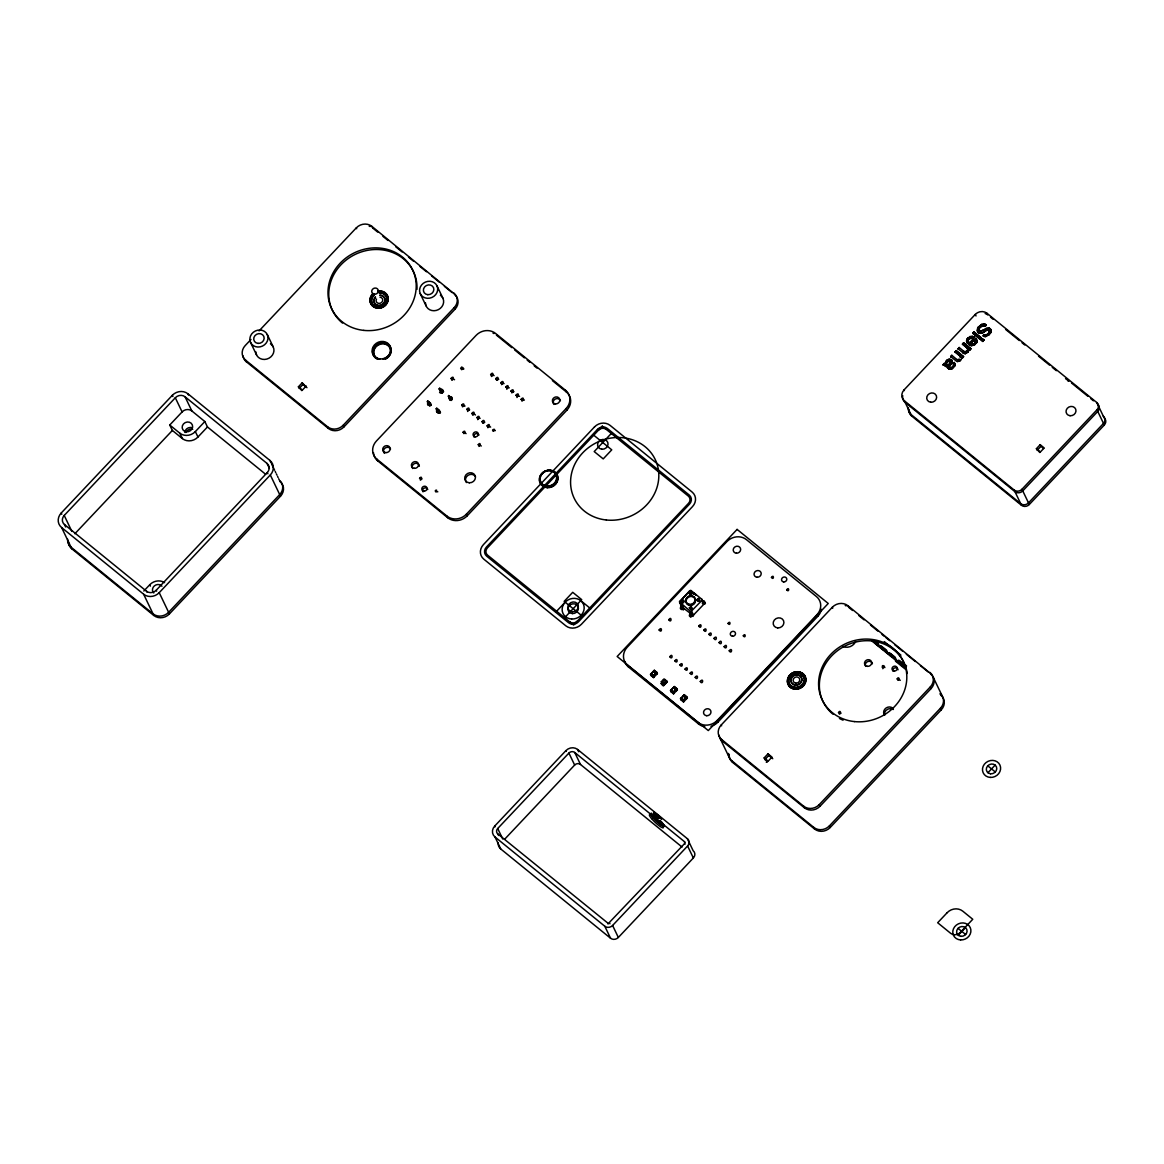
<?xml version="1.0" encoding="UTF-8"?>
<svg xmlns="http://www.w3.org/2000/svg" width="1164" height="1164" viewBox="0 0 1164 1164"><rect width="100%" height="100%" fill="white"/><g stroke="black" fill="none" stroke-linecap="round" stroke-linejoin="round"><path stroke-width="1.5" d="M966.542 340.819L967.328 343.235L968.39 341.416M968.157 340.485L968.579 341.852M983.842 325.818C980.786 324.567 976.741 330.605 980.51 331.74M420.364 480.15L421.979 478.913M501.568 384.687L502.441 383.276L504.07 383.567M511.724 392.85L513.935 391.584M946.434 363.634L946.638 364.507L946.565 363.474M976.96 341.372L976.043 338.622M427.668 404.301L427.683 402.642L429.371 404.577M428.221 403.559C434.899 407.764 426.548 404.243 427.741 400.925L427.683 402.599M428.25 402.002L430.724 405.378M437.751 412.158C435.714 412.289 436.5 407.88 438.086 411.139L438.071 412.754M437.3 411.067C442.218 414.486 435.933 411.008 436.733 408.229L436.165 408.84L438.086 411.139M437.242 409.277L438.653 410.456L438.319 411.547A1.542 1.397 -25.6 0 1 440.458 412.682M439.585 392.617L440.952 392.661L440.734 390.493M441.272 391.453C444.808 393.956 439.788 391.57 441.302 389.896M439.701 388.252L442.626 390.915L439.701 388.252L439.134 388.849L442.131 391.599L442.102 393.185L440.705 392.05M442.669 392.661L442.713 391.06L440.196 389.285M451.69 400.009L450.293 398.874L450.308 397.2M451.094 400.503C452.098 397.535 445.812 396.327 451.137 398.946M451.705 398.423C445.667 395.28 453.116 397.099 451.661 399.907L450.264 398.757M681.973 607.055L683.443 608.35L683.413 609.921L682.017 608.787L682.395 606.211L680.998 605.076L681.478 607.899L682.89 609.034L679.761 602.705M954.844 365.642L954.291 362.513L952.909 363.488L954.218 362.411L954.756 365.874M977.862 327.593L977.338 331.042M979.346 331.085L978.909 329.718M898.87 661.021L903.38 664.92L899.044 660.89M945.474 366.238L945.197 365.889A6.766 6.096 -25.6 0 0 943.087 364.783L944.237 363.634A3.71 3.346 -25.6 0 1 945.357 364.128L945.299 363.474M960.344 357.29L960.46 357.377M967.735 349.36L967.662 350.393M690.98 614.403L691.387 613.53M945.372 363.968L945.372 362.95M479.001 446.394L480.063 445.274L481.314 446.001M521.894 401.013L522.854 399.761L524.382 400.081M977.702 327.884L977.28 330.78L978.924 333.079M979.128 330.911L979.259 328.306M966.644 340.877L966.818 339.51M968.273 340.499L968.332 340.121M952.021 361.64L950.668 359.4M976.843 341.372L976.756 342.434M945.415 363.561L946.187 361.015M451.807 380.075L453.058 378.824L454.557 379.711M462.472 406.803L463.534 405.61L465.033 406.032M951.963 361.946L952.036 362.324M679.5 601.817L690.034 590.555L679.47 601.933L690.616 611.522L692.449 615.756L691.052 614.621M945.503 363.037L945.779 361.713M472.657 414.981L474.185 413.802L475.436 414.981M839.317 714.085L841.005 713.183M968.23 339.903L968.273 340.892M950.464 362.411L949.94 360.898L950.188 363.023M665.037 681.857L664.411 684.432L662.403 682.788M984.7 336.498L989.327 334.883L991.102 330.314M991.131 332.075L989.72 328.364M976.727 342.012L976.392 343.249M991.03 331.856L990.942 332.628M967.633 349.942L965.058 352.081M482.827 423.143L484.821 422.154M496.533 380.09L498.774 379.246M966.804 340.063L967.269 338.709M461.599 369.526L460.653 368.304L461.715 367.009L463.447 368.202L461.599 369.526L463.869 368.944M493.099 431.262C498.076 427.173 488.065 430.884 495.311 430.607M898.011 680.314L899.175 679.5L900.267 680.329M954.742 365.423L954.451 366.456M976.581 342.42L974.355 345.228L970.922 345.446M946.769 362.775L948.354 360.738L950.188 361.247M463.854 433.619L464.989 432.863L466.08 433.619M968.404 339.437L968.695 339M966.993 339.568L967.91 337.909M954.596 365.772L951.992 368.682L949.242 369.192A8.003 7.217 -25.6 0 1 948.442 368.624L948.238 368.348M951.672 363.226L951.628 363.284A8.905 8.046 -25.6 0 1 951.221 363.925L951.09 364.099M990.71 332.686L985.835 336.512M967.4 350.495L966.993 351.397M945.939 361.829C947.321 358.454 952.909 358.323 947.263 360.156M950.115 362.732L949.635 363.852L949.984 362.964M977.876 327.957L978.342 326.895M954.349 366.238L952.298 368.77L950.261 369.264M947.016 362.295L949.431 360.825M978.051 327.666L981.689 324.247L985.806 324.683M968.666 339.393L970.834 337.749L973.555 338.753L968.535 344.268L973.555 338.753M976.159 343.22L971.838 345.577M949.533 363.634L949.606 363.517A14.026 12.659 -25.6 0 0 948.049 366.005L948.194 366.238A14.026 12.659 -25.6 0 1 949.664 363.866M946.303 361.233L947.016 360.069M950.784 364.157L950.712 364.259A17.853 16.121 -25.6 0 0 949.024 366.791L949.315 367.155M949.126 367.009A17.853 16.121 -25.6 0 1 950.843 364.492L951.119 363.706A8.905 8.046 -25.6 0 0 951.526 363.066M967.488 338.768L970.15 336.411L973.671 336.833M435.845 491.79C438.93 488.022 431.611 491.746 437.824 491.79M986.243 324.814L985.268 326.371L985.981 324.625M960.722 359.676C960.591 362.164 955.44 361.015 957.637 361.611M968.186 352.081L964.898 353.58M983.042 335.96C985.646 332.962 982.052 335.698 983.755 336.381M978.56 326.982L981.47 324.611L984.337 324.159M691.416 613.501L689.714 612.773L690.485 615.218M979.899 327.753L980.568 326.764M497.857 833.977L608.35 923.503L684.694 843.464L684.563 841.747L574.754 752.497A4.205 3.798 -25.6 0 0 568.905 753.079L497.697 828.521A4.205 3.798 -25.6 0 0 497.857 833.977L498.57 835.476M429.327 403.486L429.065 405.407L430.083 405.916L427.726 404.344M680.591 605.964L693.133 615.436L703.958 604.116L701.95 599.344M279.942 481.372L280.088 481.678A11.233 10.127 -25.6 0 1 280.495 496.228L169.406 613.923A11.233 10.127 -25.6 0 1 153.808 615.465L71.819 548.811L61.634 527.568A11.233 10.127 -25.6 0 1 61.226 513.018L172.316 395.324A11.233 10.127 -25.6 0 1 187.899 393.767L269.903 460.42L271.081 462.879M65.65 527.001L64.486 524.542A7.013 6.329 -25.6 0 1 64.224 515.448L175.313 397.753A7.013 6.329 -25.6 0 1 185.061 396.793L267.051 463.447L269.408 468.35M207.454 426.97L197.967 437.024A11.233 10.127 -25.6 0 1 182.37 438.581L172.359 430.447L169.755 425.006L182.093 411.925A7.013 6.329 -25.6 0 1 191.842 410.95L204.849 421.528L207.454 426.97L265.668 474.301M454.557 294.434L454.658 294.637A11.233 10.127 -25.6 0 1 455.051 309.188L343.977 426.882A11.233 10.127 -25.6 0 1 328.379 428.439L246.375 361.786L245.589 360.142A11.233 10.127 -25.6 0 1 245.197 345.592L250.973 339.466M259.077 330.882L356.271 227.897A11.233 10.127 -25.6 0 1 371.869 226.354L454.309 293.925M74.86 533.752L172.359 430.447M169.755 425.006L179.751 433.124A11.233 10.127 -25.6 0 0 195.348 431.582L204.849 421.528M301.84 390.638L298.391 386.826L302.189 382.811L306.961 387.699M299.163 388.47L302.96 384.44L302.189 382.811M306.19 386.055L302.393 390.086L298.391 386.826M143.827 591.021L149.763 584.735A11.233 10.127 -25.6 0 1 164.604 582.64M64.486 524.542L146.475 591.196A7.013 6.329 -25.6 0 0 156.223 590.235L267.313 472.54A7.013 6.329 -25.6 0 0 267.051 463.447M61.634 527.568L143.638 594.222A11.233 10.127 -25.6 0 0 159.221 592.665L270.31 474.97A11.233 10.127 -25.6 0 0 269.903 460.42M245.589 360.142L327.593 426.795A11.233 10.127 -25.6 0 0 343.191 425.253L454.28 307.558A11.233 10.127 -25.6 0 0 453.873 293.008M427.668 402.569L429.079 403.777L429.138 402.06L427.741 400.925M448.693 397.273L448.693 395.556L451.617 398.233M438.071 411.023L438.13 409.379L436.733 408.229M450.09 398.408L450.104 396.706M376.932 459.198L446.932 516.088A14.041 12.673 -25.6 0 0 466.415 514.168L566.111 408.535A14.041 12.673 -25.6 0 0 565.602 390.347L495.602 333.457A14.041 12.673 -25.6 0 0 476.105 335.377L376.423 441.011A14.041 12.673 -25.6 0 0 376.932 459.198L377.718 460.842L447.718 517.733A14.041 12.673 -25.6 0 0 467.215 515.812L566.897 410.179A14.041 12.673 -25.6 0 0 566.388 391.992L565.602 390.347M611.304 433.474L594.207 451.574L603.214 458.892L611.755 449.842L593.756 435.205M555.664 612.249L565.166 602.181M564.627 617.749L581.709 599.635L572.717 592.316L564.162 601.366L582.16 616.003M690.878 611.638L701.936 600.391L703.813 604.32M904.079 389.867L975.272 314.425A8.424 7.595 -25.6 0 1 986.97 313.276L1096.779 402.526L1104.083 417.774A5.616 5.063 -25.6 0 1 1104.287 425.049L1029.282 504.521A5.616 5.063 -25.6 0 1 1021.483 505.292L911.688 416.043L904.37 400.794A8.424 7.595 -25.6 0 1 904.079 389.867L904.413 390.595M494.7 826.076L565.908 750.635A8.424 7.595 -25.6 0 1 577.606 749.471L687.4 838.72L693.147 850.709A5.616 5.063 -25.6 0 1 693.351 857.984L618.346 937.457A5.616 5.063 -25.6 0 1 610.547 938.228L500.753 848.978L495.006 836.989A8.424 7.595 -25.6 0 1 494.7 826.076L495.064 826.833M951.803 355.296L950.741 356.737L951.803 355.296L956.663 359.37M959.951 356.097L959.733 355.748A7.479 6.751 -25.6 0 0 959.107 355.282L955.164 352.066L956.226 350.611L963.559 356.708L962.512 357.828L961.493 356.984A3.725 3.361 -25.6 0 1 960.838 359.894L959.834 360.855M959.165 347.483L958.118 348.938L959.165 347.483L964.214 351.673M967.095 348.021A7.479 6.751 -25.6 0 0 966.484 347.469L962.526 344.253L963.588 342.798L970.834 348.676L969.888 350.015L968.754 348.953L969.888 350.015M972.74 333.108L973.904 331.871L981.136 337.764L980.073 339.204L972.74 333.108L980.073 339.204M651.404 673.621L653.673 671.206L655.914 672.996M943.015 364.929L944.237 363.634M955.164 352.066L956.226 350.611M962.526 344.253L963.588 342.798M972.842 333.326L973.904 331.871M651.345 673.592L651.098 675.571L650.487 674.291L654.343 670.289L656.685 672.195L657.384 673.578L653.528 677.579L651.2 675.673L651.956 674.873L654.299 676.779M970.66 343.715L974.399 339.422L970.66 343.715A3.71 3.346 -25.6 0 0 972.464 344.413A2.954 2.663 -25.6 0 0 974.472 339.684M504.565 839.331L574.652 765.054A4.205 3.798 -25.6 0 1 580.501 764.486L682.06 847.043M963.457 356.49L962.512 357.828M969.787 349.797L970.834 348.676M979.972 338.986L981.136 337.764M981.325 340.077L982.489 338.855L983.9 339.99L982.838 341.445L981.325 340.077L982.838 341.445M981.427 340.295L982.489 338.855M661.298 681.726L663.524 679.369L666.026 681.406L664.018 684.577L661.298 681.726L663.8 683.763M982.736 341.227L983.9 339.99M661.516 682.555C661.996 687.968 665.983 684.999 661.254 683.588M664.484 679.412L667.365 681.74L663.524 679.369M661.152 683.69L664.775 679.631M661.574 683.835L663.873 684.912M663.698 684.33L663.64 685.683L667.307 681.798L664.644 679.238M663.917 684.796L663.436 685.363L667.321 681.842M666.914 681.697L665.037 680.169M671.395 689.874L673.68 687.458M671.846 691.023L671.09 691.823L673.534 693.831L677.39 689.83L676.779 688.55L672.981 692.58L673.592 693.86M681.406 698.007L683.675 695.592M681.347 697.978L681.086 699.957L683.53 701.965L687.386 697.964L686.775 696.683L682.977 700.713L683.588 701.979M627.76 665.386L697.76 722.291A14.041 12.673 -25.6 0 0 717.257 720.356L816.939 614.738A14.041 12.673 -25.6 0 0 816.43 596.55L746.43 539.645A14.041 12.673 -25.6 0 0 726.947 541.58L627.251 647.199A14.041 12.673 -25.6 0 0 627.76 665.386L628.545 667.03L698.546 723.935A14.041 12.673 -25.6 0 0 704.817 726.656M710.957 726.263A14.041 12.673 -25.6 0 0 718.043 722L817.725 616.382A14.041 12.673 -25.6 0 0 821.333 609.296M930.603 673.811L930.691 674.014A11.233 10.127 -25.6 0 1 931.098 688.564L820.023 806.259A11.233 10.127 -25.6 0 1 804.426 807.801L722.422 741.148L721.636 739.518A11.233 10.127 -25.6 0 1 721.229 724.968L832.318 607.259A11.233 10.127 -25.6 0 1 847.916 605.716L930.4 673.389M1036.382 448.722L1040.179 444.692L1044.181 447.951L1040.383 451.967L1036.382 448.722L1039.83 452.52M1037.168 450.352L1040.965 446.321L1040.179 444.692M764.181 757.866L767.978 753.85L771.979 757.095L768.182 761.125L764.181 757.866L764.966 759.495L768.764 755.48L767.978 753.85M904.37 400.794L1014.179 490.044A5.616 5.063 -25.6 0 0 1021.977 489.258L1096.983 409.801A5.616 5.063 -25.6 0 0 1096.779 402.526M766.378 762.129L767.149 761.314M495.006 836.989L604.8 926.238A5.616 5.063 -25.6 0 0 612.599 925.467L687.604 845.995A5.616 5.063 -25.6 0 0 687.4 838.72M766.479 762.231L767.251 761.431M721.636 739.518L803.64 806.172A11.233 10.127 -25.6 0 0 819.238 804.615L930.312 686.92A11.233 10.127 -25.6 0 0 929.92 672.37M728.388 753.428A11.233 10.127 -25.6 0 0 731.821 760.761L813.825 827.415A11.233 10.127 -25.6 0 0 829.423 825.873L940.497 708.178A11.233 10.127 -25.6 0 0 940.09 693.628L940.439 694.341M731.821 760.761L732.607 762.391L814.611 829.044A11.233 10.127 -25.6 0 0 830.194 827.502L941.283 709.807A11.233 10.127 -25.6 0 0 940.876 695.257M987.93 772.736L995.147 765.083M958.234 935.259L965.451 927.606M701.426 600.275L703.522 601.148L704.467 603.025A1.542 1.397 -25.6 0 0 704.366 601.279A1.542 1.397 -25.6 0 0 702.358 601.177M702.823 601.41L701.397 600.289L704.846 604.058L703.405 601.061M966.818 351.237L965.465 352.125M968.201 337.938L972.086 336.396M691.634 611.304L693.569 615.189M968.594 341.867L967.328 343.235M980.685 326.982L983.449 325.789M969.35 338.651L972.624 338.215M989.531 331.595A1.775 1.601 -25.6 0 0 987.596 329.805L986.694 330.038A17.125 15.452 -25.6 0 0 985.093 331.071L984.424 331.522M989.036 328.248L986.548 328.277A15.074 13.604 -25.6 0 0 984.133 329.732L980.044 331.464M959.558 360.767L958.19 361.349M982.052 332.904L979.622 333.166M987.61 329.907L986.796 330.256A17.125 15.452 -25.6 0 0 985.195 331.289M965.48 353.565L968.084 351.863A3.725 3.361 -25.6 0 0 968.768 348.953M690.543 590.468L692.376 593.174M965.334 353.798L963.414 353.056M957.987 359.705C961.61 357.959 957.783 360.855 957.041 359.458M985.501 336.76L983.769 336.221M980.481 331.522L984.104 329.703M983.536 325.571L985.166 326.153M971.707 345.781L970.689 345.388M988.92 328.219L986.665 328.495A15.074 13.604 -25.6 0 0 984.235 329.95M972.202 336.207L974.355 337.196M984.235 323.941L985.399 324.465M988.934 328.03L989.735 328.524M880.741 645.671L886.473 650.109L888.554 654.444M889.296 652.611L895.014 657.049L897.095 661.385M979.491 333.311L977.556 331.653M984.235 325.716L985.268 326.371M882.152 647.082L885.338 649.847L887.201 653.339M890.693 654.023L893.894 656.787L895.742 660.294M469.674 409.815L468.161 409.961L467.608 411.489M979.942 331.609L978.895 330.445M970.558 345.519L969.321 344.733M964.054 353.565L962.657 352.503M956.764 361.407L950.639 356.519M690.907 590.41L702.023 599.431M428.308 403.748L429.312 404.214M439.09 413.235L436.646 411.489M978.924 332.919L982.3 333.05A15.947 14.405 -25.6 0 0 984.497 331.725L985.093 331.071M985.428 324.32L986.345 325.032M973.802 336.731L974.792 337.516M964.345 351.601L963.763 351.208M441.054 391.06L439.628 389.896L442.145 391.701M449.217 396.633L448.693 395.556M703.056 601.89L704.467 603.025A1.542 1.397 -25.6 0 1 702.343 603.505M969.656 345.097L968.652 344.238M958.001 348.72L963.195 352.91M480.15 418.283L478.404 418.167L477.749 419.651M945.299 366.107L945.052 365.772A6.766 6.096 -25.6 0 0 942.986 364.565M898.171 661.458L903.817 666.055L897.808 660.759M874.644 640.797L878.747 644.58L876.026 641.975M949.14 368.973A8.003 7.217 -25.6 0 1 948.34 368.406L945.721 366.296M990.506 317.132L993.241 319.373M1005.594 329.412L1019.329 340.557M1022.065 342.798L1024.815 345.024M1038.535 356.184L1049.521 365.103M1052.271 367.344L1056.388 370.69M1071.477 382.956L1087.947 396.342M1090.697 398.583L1093.447 400.809M974.006 332.089L981.252 337.982M982.591 339.073L984.002 340.208M963.69 343.016L970.936 348.894M962.424 344.035L966.382 347.25A7.479 6.751 -25.6 0 1 966.993 347.803L967.619 348.734M956.328 350.83L963.559 356.708M955.062 351.848L959.005 355.049A7.479 6.751 -25.6 0 1 959.616 355.617L959.849 355.966M1040.965 446.321L1043.628 448.489M848.702 607.361L852.543 610.474M858.945 615.683L864.066 619.859M870.483 625.053L878.165 631.31M882.006 634.438L884.567 636.519M885.848 637.552L889.703 640.68M894.825 644.841L902.507 651.098M906.349 654.226L915.326 661.516M920.448 665.677L928.13 671.919M884.291 641.611L900.936 655.157M372.655 227.984L377.776 232.16M382.898 236.321L388.034 240.482M395.716 246.739L402.118 251.948M408.535 257.142L413.657 261.318M420.058 266.527L426.461 271.736M431.597 275.897L439.279 282.139M444.401 286.315L452.083 292.557M905.228 664.862L906.581 665.953M496.388 335.101L511.796 347.614M514.59 349.884L524.397 357.857M527.19 360.127L529.998 362.411M534.189 365.816L536.997 368.1M552.391 380.613L566.388 391.992M872.302 641.291L905.898 668.602M895.48 661.152L905.286 669.111M987.741 765.825L995.336 771.994M694.53 593.829L693.118 592.694L693.991 594.513M704.016 602.312L705.413 603.461M702.43 602.428L703.885 603.636M448.125 396.167L449.537 397.302M690.456 615.101L691.882 616.353L690.005 612.366M427.173 401.522L428.57 402.657M436.165 408.84L437.562 409.975M437.213 410.877L439.963 413.191M427.639 404.17L429.138 405.479M580.763 600.639L590.759 608.772M768.764 755.48L772.765 758.724M764.806 759.423L767.629 761.663M302.96 384.44L305.637 386.608M654.997 671.657L657.325 673.549M677.332 689.816L674.276 686.527M687.327 697.934L684.985 696.043L684.228 696.843L686.571 698.749L685.96 697.469M673.578 687.357L675.92 689.248M683.574 695.475L685.916 697.382M671.293 689.757L674.349 693.046M674.291 693.031L671.948 691.125L671.192 691.925L670.479 690.543L674.334 686.542L676.677 688.448L672.879 692.478L670.537 690.572M684.287 701.15L681.959 699.258L681.187 700.059L680.474 698.676L684.345 694.675L686.673 696.581L682.875 700.597L680.547 698.691M650.545 674.305L652.888 676.211L656.685 672.195L652.975 676.328L653.586 677.594M958.045 928.348L965.654 934.517M875.022 640.738L876.288 641.844M876.434 643.066L876.128 642.819A19.657 3.317 43.3 0 1 873.829 640.826M873.873 641.189A15.438 2.604 43.3 0 0 876.216 643.241L876.608 643.226A9.807 1.659 43.3 0 1 877.336 643.852L879.926 647.111L874.571 642.804M876.434 643.43L878.398 645.729L874.63 642.441A4.874 0.829 43.3 0 1 874.048 641.495M681.595 606.517L679.689 601.512M990.419 328.946L991.219 330.532M967.109 347.934L967.793 349.2M509.265 387.83L507.344 387.51L506.835 389.329M975.883 338.418L976.625 339.655M960.053 356.228L960.431 357.013M884.887 667.583L883.898 665.706L882.501 665.663L882.225 667.365L884.087 667.059L882.792 668.703M960.038 356.155L960.387 356.882M494.103 375.608L492.372 374.983L491.426 376.525M951.686 360.156L952.021 360.884M990.768 329.412L991.073 330.198M951.919 360.665L951.395 359.778L952.065 361.029M516.947 397.506L517.689 395.673L519.537 396.342M1096.983 409.801L1104.287 425.049M986.97 313.276L987.756 314.906A8.424 7.595 -25.6 0 0 985.151 313.538M975.272 314.425L976.014 315.953M1021.977 489.258L1029.282 504.521M1014.179 490.044L1021.483 505.292M945.357 364.114L945.255 363.896A3.71 3.346 -25.6 0 0 944.135 363.401M933.106 676.968L942.505 696.581M930.312 686.92L931.098 688.564M940.497 708.178L941.283 709.807M891.973 657.224L890.547 654.153M890.62 656.132L889.267 653.28A8.439 1.426 43.3 0 1 889.092 652.873M883.432 650.283L882.006 647.213M882.079 649.177L880.697 646.282A8.439 1.426 43.3 0 1 880.551 645.918M847.916 605.716L848.556 607.055M832.318 607.259L832.755 608.19M816.939 614.738L817.725 616.382M819.238 804.615L820.023 806.259M829.423 825.873L830.194 827.502M803.64 806.172L804.426 807.801M813.825 827.415L814.611 829.044M682.41 606.182L683.443 608.35M721.229 724.968L721.622 725.783M717.257 720.356L718.043 722M566.111 408.535L566.897 410.179M720.007 738.194L729.406 757.808M684.287 694.646L684.126 696.727L683.515 695.461M697.76 722.291L698.546 723.935M684.359 701.179L681.304 697.891L681.857 699.142M675.964 689.335L676.633 690.63L673.519 687.327M671.235 689.743L671.904 691.038M655.958 673.083L656.627 674.378L653.513 671.075M654.284 670.26L654.896 671.541M654.357 676.793L651.302 673.505L651.855 674.756M454.28 307.558L455.051 309.188M437.097 286.068A9.239 8.352 -25.6 0 1 427.246 298.29A9.239 8.352 -25.6 0 1 421.543 285.005A9.239 8.352 -25.6 0 1 437.097 286.068L443.048 298.493M687.604 845.995L693.351 857.984M684.563 841.747L684.912 842.489M684.607 843.565L684.97 844.307M420.16 293.503L426.111 305.928M371.869 226.354L372.451 227.577M449.959 399.979L449.741 397.841M439.134 388.849L439.628 389.896M356.271 227.897L356.664 228.711M438.13 409.379L438.653 410.456M429.138 402.06L429.647 403.137M466.415 514.168L467.215 515.812M577.606 749.471L578.683 751.726M574.754 752.497L580.501 764.486M568.905 753.079L574.652 765.054M565.908 750.635L566.271 751.391M446.932 516.088L447.718 517.733M612.599 925.467L618.346 937.457M609.601 923.037L609.965 923.779M607.652 923.227L608.015 923.969M604.8 926.238L610.547 938.228M343.191 425.253L343.977 426.882M327.593 426.795L328.379 428.439M267.284 334.563A9.239 8.337 -25.6 0 1 257.841 347.032A9.239 8.337 -25.6 0 1 251.671 333.966A9.239 8.337 -25.6 0 1 267.284 334.563L273.249 346.988M497.697 828.521L502.732 839.011M250.58 342.463L256.531 354.889M271.663 464.101L274.602 470.227M275.199 471.464L275.781 472.686M276.363 473.908L276.959 475.13M277.541 476.367L278.123 477.589M278.72 478.811L279.345 480.135M270.31 474.97L280.495 496.228M267.313 472.54L267.895 473.763M187.899 393.767L188.495 395.003M185.061 396.793L191.842 410.95M195.348 431.582L197.967 437.024M175.313 397.753L182.093 411.925M172.316 395.324L172.898 396.546M179.751 433.124L182.37 438.581M159.221 592.665L169.406 613.923M156.223 590.235L156.645 591.123M149.763 584.735L150.418 586.103M146.475 591.196L146.897 592.083M143.638 594.222L153.808 615.465M64.224 515.448L71.862 531.395M61.226 513.018L61.808 514.241M872.855 640.797L873.029 641.175A7.435 1.251 43.3 0 1 873.233 641.67M897.706 660.555C898.739 658.548 904.181 664.629 905.214 666.914A5.296 0.902 43.3 0 1 902.74 666.055A5.296 0.902 43.3 0 1 898.026 661.356M954.756 363.299L955.077 364.579M946.536 364.288L946.71 364.681A4.423 3.987 -25.6 0 0 947.772 365.831M490.626 427.086L489.04 426.228L487.876 427.741M966.804 342.158L966.542 341.139M976.741 340.063L976.96 341.154M379.217 293.095A7.857 7.1 -25.6 0 1 386.87 301.636A7.857 7.1 -25.6 0 1 375.332 306.729A7.857 7.1 -25.6 0 1 374.313 295.249M378.795 292.222A7.857 7.1 -25.6 0 1 386.375 300.981A7.857 7.1 -25.6 0 1 374.517 305.637A7.857 7.1 -25.6 0 1 374.459 293.925M379.842 295.118A5.616 5.063 -25.6 0 1 384.673 301.447A5.616 5.063 -25.6 0 1 376.612 304.939A5.616 5.063 -25.6 0 1 375.419 297.038M379.202 292.571A8.424 7.595 -25.6 0 1 387.394 301.723A8.424 7.595 -25.6 0 1 375.041 307.18A8.424 7.595 -25.6 0 1 373.95 294.899M379.944 295.336A5.616 5.063 -25.6 0 1 384.775 301.665A5.616 5.063 -25.6 0 1 376.714 305.157A5.616 5.063 -25.6 0 1 375.521 297.257M378.94 292.033A8.424 7.595 -25.6 0 1 387.059 301.418A8.424 7.595 -25.6 0 1 374.342 306.408A8.424 7.595 -25.6 0 1 374.284 293.852M377.98 291.393A9.268 8.366 -25.6 0 1 388.078 300.748A9.268 8.366 -25.6 0 1 374.604 307.456A9.268 8.366 -25.6 0 1 373.149 293.808M377.82 291.073A9.268 8.366 -25.6 0 1 387.918 300.414A9.268 8.366 -25.6 0 1 374.444 307.136A9.268 8.366 -25.6 0 1 372.989 293.488M380.002 297.198A3.361 3.041 -25.6 0 1 382.592 300.909A3.361 3.041 -25.6 0 1 378.184 303.251A3.361 3.041 -25.6 0 1 376.481 299.075M369.177 226.165A11.233 10.127 -25.6 0 1 370.152 226.514M246.375 361.786A11.233 10.127 -25.6 0 1 243.029 355.878M342.507 323.083A44.916 40.536 -25.6 0 1 356.359 253.868A44.916 40.536 -25.6 0 1 416.974 289.37M378.285 359.225A8.701 7.857 -25.6 0 1 375.885 346.959A8.701 7.857 -25.6 0 1 389.358 346.887A8.701 7.857 -25.6 0 1 385.051 359.181A9.545 8.614 -25.6 0 0 389.925 346.014A9.545 8.614 -25.6 0 0 375.39 345.446A9.545 8.614 -25.6 0 0 376.845 358.963M379.566 359.079A8.701 7.857 -25.6 0 1 375.244 346.77A8.701 7.857 -25.6 0 1 389.387 346.727A8.701 7.857 -25.6 0 1 383.058 359.079M440.385 295.249A9.239 8.352 -25.6 0 1 438.45 309.609A9.239 8.352 -25.6 0 1 425.486 302.916M270.426 343.802A9.239 8.337 -25.6 0 1 269 358.192A9.239 8.337 -25.6 0 1 255.804 351.834M377.718 460.842A14.041 12.673 -25.6 0 1 373.455 452.621M493.027 333.151A14.041 12.673 -25.6 0 1 493.929 333.544M384.455 453.334A3.783 3.419 -25.6 0 1 385.124 448.053A3.783 3.419 -25.6 0 1 390.551 448.998M428.919 404.548A1.542 1.397 -25.6 0 1 431.247 404.708M412.667 468.539A3.652 3.288 -25.6 0 1 414.791 463.476A3.652 3.288 -25.6 0 1 419.346 466.269M440.807 392.879A1.542 1.397 -25.6 0 1 443.644 391.715M449.77 399.805A1.542 1.397 -25.6 0 1 452.243 398.583M423.056 491.848A2.663 2.401 -25.6 0 1 424.147 488.153A2.663 2.401 -25.6 0 1 427.755 489.535M474.054 437.082A2.663 2.401 -25.6 0 1 475.596 433.75A2.663 2.401 -25.6 0 1 478.986 435.06M466.4 482.565A5.471 4.947 -25.6 0 1 467.986 475.363A5.471 4.947 -25.6 0 1 475.509 476.542M553.977 404.432A3.783 3.419 -25.6 0 1 555.141 399.121A3.783 3.419 -25.6 0 1 560.437 400.722M279.986 480.659A11.233 10.127 -25.6 0 1 279.709 494.584L168.62 612.293A11.233 10.127 -25.6 0 1 153.022 613.835L71.033 547.182A11.233 10.127 -25.6 0 1 67.628 539.15M71.819 548.811A11.233 10.127 -25.6 0 1 68.385 541.857M184.785 432.353A5.34 4.816 -25.6 0 1 192.438 427.828M185.934 432.513A5.34 4.816 -25.6 0 1 192.744 429.298M153.779 592.956A5.34 4.816 -25.6 0 1 154.434 585.841A5.34 4.816 -25.6 0 1 161.956 586.22M598.5 430.185A5.616 5.063 -25.6 0 1 606.298 429.414M577.417 621.038A5.616 5.063 -25.6 0 1 569.618 621.809M845.224 605.527A11.233 10.127 -25.6 0 1 846.199 605.877M722.422 741.148A11.233 10.127 -25.6 0 1 719.076 735.255M789.439 679.456A7.857 7.1 -25.6 0 1 789.701 678.758M791.767 675.877A7.857 7.1 -25.6 0 1 792.32 675.411M800.425 674.247A7.857 7.1 -25.6 0 1 803.509 676.75M792.495 688.448A9.268 8.366 -25.6 0 1 790.414 674.902A9.268 8.366 -25.6 0 1 804.964 676.386M788.115 679.194A9.268 8.366 -25.6 0 1 795.725 672.559A9.268 8.366 -25.6 0 1 804.702 676.008M855.656 641.568A9.239 8.352 -25.6 0 1 842.852 646.457M833.104 714.274A44.916 40.536 -25.6 0 1 843.478 646.806A44.916 40.536 -25.6 0 1 907.236 673.476M843.071 720.181A44.916 40.536 -25.6 0 1 839.433 718.464M788.45 678.888A9.545 8.614 -25.6 0 1 802.258 673.767M500.753 848.978A8.424 7.595 -25.6 0 1 498.192 842.969M662.985 824.81A8.701 1.47 43.3 0 1 656.714 819.805A8.701 1.47 43.3 0 1 652.044 814.189A8.424 1.426 43.3 0 0 656.612 820.023A8.424 1.426 43.3 0 0 663.043 825.043M655.521 814.989A8.701 1.47 43.3 0 1 657.776 816.822M662.942 825.058A9.545 1.615 43.3 0 1 651.622 814.058M653.542 813.403A9.545 1.615 43.3 0 1 659.784 818.481M655.39 816.444A8.701 1.47 43.3 0 0 655.943 817.041A7.857 1.324 43.3 0 0 655.521 816.59M653.659 812.268A8.701 1.47 43.3 0 1 661.836 818.772M661.938 822.613A7.857 1.324 43.3 0 1 659.944 821.057M656.074 817.361A7.857 1.324 43.3 0 1 655.114 816.284M653.513 812.938A7.857 1.324 43.3 0 1 661.385 818.918A8.424 1.426 43.3 0 0 653.644 812.661M660.41 821.1A7.857 1.324 43.3 0 1 662.476 825.407A7.857 1.324 43.3 0 1 654.546 818.976A7.857 1.324 43.3 0 1 652.48 814.654M655.856 817.288A8.424 1.426 43.3 0 1 655.332 816.692M655.274 814.189A5.616 0.946 43.3 0 1 655.812 814.174M656.933 814.8A5.616 0.946 43.3 0 1 661.472 818.772M663.102 825.378A9.268 1.571 43.3 0 1 655.216 818.83A9.268 1.571 43.3 0 1 651.273 813.112M654.023 814.116A9.268 1.571 43.3 0 1 658.882 818.059M660.934 821.289A9.268 1.571 43.3 0 1 663.48 826.411A9.268 1.571 43.3 0 1 654.444 819.223A9.268 1.571 43.3 0 1 651.273 813.607M653.441 814.713A9.268 1.571 43.3 0 1 658.3 818.67M732.607 762.391A11.233 10.127 -25.6 0 1 729.202 754.374M865.667 666.375A3.652 3.288 -25.6 0 1 867.777 661.545A3.652 3.288 -25.6 0 1 872.418 663.829M892.875 671.002A2.663 2.401 -25.6 0 1 894.985 667.86A2.663 2.401 -25.6 0 1 898.041 669.809M884.567 715.234A5.471 4.947 -25.6 0 1 893.21 709.516M884.553 715.162A5.471 4.947 -25.6 0 1 885.979 708.076A5.471 4.947 -25.6 0 1 893.457 708.847M628.545 667.03A14.041 12.673 -25.6 0 1 624.821 661.618M693.191 594.004A1.542 1.397 -25.6 0 1 695.606 595.43M704.395 602.53A1.542 1.397 -25.6 0 1 704.787 602.661M682.73 608.277A1.542 1.397 -25.6 0 1 684.156 609.339M692.056 615.611A1.542 1.397 -25.6 0 1 693.075 616.382M908.458 407.589A8.424 7.595 -25.6 0 0 910.903 414.413L1020.697 503.663A5.616 5.063 -25.6 0 0 1028.496 502.892L1103.501 423.42A5.616 5.063 -25.6 0 0 1103.297 416.145M902.711 395.6A8.424 7.595 -25.6 0 0 905.156 402.424L1014.964 491.674A5.616 5.063 -25.6 0 0 1022.749 490.902L1097.754 411.43A5.616 5.063 -25.6 0 0 1097.565 404.155M1065.555 378.649A8.701 1.47 43.3 0 1 1068.872 381.239M1068.13 380.992A5.616 0.946 43.3 0 1 1068.479 381.268M911.688 416.043A8.424 7.595 -25.6 0 1 909.128 410.019M989.356 331.595A3.885 3.507 -25.6 0 1 984.002 334.926M989.255 331.376A3.885 3.507 -25.6 0 1 983.9 334.708M987.494 329.587A1.775 1.601 -25.6 0 1 989.415 331.376M984.395 331.507A15.947 14.405 -25.6 0 1 982.227 332.875M974.37 339.466A2.954 2.663 -25.6 0 1 972.26 344.34M972.26 344.18A3.71 3.346 -25.6 0 1 970.601 343.453M950.843 367.868A2.124 1.921 -25.6 0 1 949.518 367.242M953.127 363.386A3.128 2.823 -25.6 0 1 950.755 367.606M950.741 367.649A2.124 1.921 -25.6 0 1 949.417 367.024M947.671 365.612A4.423 3.987 -25.6 0 1 946.521 364.405M419.564 478.346C421.79 481.998 422.532 474.519 419.578 478.273M451.006 378.518C453.553 382.898 454.629 374.081 451.021 378.431M461.686 405.261C464.523 409.568 465.003 400.649 461.686 405.159M462.981 432.353C465.556 435.787 465.746 428.541 462.981 432.281M466.764 409.379C469.529 413.729 470.241 404.781 466.764 409.379M471.842 413.511C474.621 417.891 475.261 408.826 471.842 413.511M476.92 417.643C479.655 421.965 480.339 413.147 476.934 417.556M478.215 444.75C480.834 448.242 480.892 440.792 478.229 444.663M481.998 421.775C485.126 425.966 484.922 417.221 482.012 421.674M487.076 425.908C489.942 430.2 490.495 421.252 487.076 425.908M490.626 374.59C493.405 378.94 494.016 369.977 490.626 374.59M495.704 378.722C498.498 383.043 499.211 374.022 495.704 378.722M500.782 382.854C503.488 387.161 504.361 378.285 500.782 382.767M505.86 386.986C508.537 391.38 509.352 382.403 505.86 386.986M510.938 391.119C513.586 395.44 514.59 386.623 510.952 391.017M516.016 395.236C518.635 399.587 519.697 390.726 516.03 395.149M521.094 399.368C523.873 403.733 524.44 394.829 521.094 399.368M659.115 629.986C662.185 634.22 662.214 625.272 659.115 629.986M668.762 619.757C671.672 624.108 671.89 615.13 668.762 619.757M669.78 656.714C672.676 661.065 672.996 652.058 669.78 656.714M674.858 660.846C677.957 665.066 677.812 656.307 674.858 660.846M679.951 664.979C682.715 669.315 683.312 660.424 679.951 664.891M681.377 601.221C683.85 606.851 685.465 596.637 681.377 601.221M681.638 601.773C684.839 604.392 683.821 597.685 681.638 601.773M685.029 669.111C688.026 673.389 688.215 664.455 685.029 669.111M688.972 593.174C690.165 596.143 694.166 591.065 690.441 594.964C687.546 592.898 694.224 590.585 688.972 593.087M689.379 607.724C690.572 610.649 694.559 605.658 690.849 609.514C687.822 607.521 694.748 605.135 689.379 607.637M690.107 673.243C692.798 677.623 693.584 668.66 690.107 673.243M695.184 677.361C697.934 681.697 698.575 672.85 695.199 677.273M696.974 599.678C699.506 603.985 700.51 595.313 696.974 599.591M697.236 600.231C700.03 604.465 700.495 595.692 697.236 600.129M698.72 626.057C701.325 630.422 702.27 621.634 698.735 625.97M700.262 681.493C702.867 685.843 703.944 676.982 700.277 681.406M703.798 630.19C706.737 634.496 706.955 625.592 703.798 630.19M708.876 634.322C711.67 638.658 712.281 629.709 708.876 634.322M713.969 638.439C716.558 642.79 717.664 633.943 713.969 638.352M719.046 642.572C722.058 646.864 722.146 637.887 719.046 642.572M724.124 646.704C726.816 651.098 727.602 642.121 724.124 646.704M728.038 623.468C730.541 627.003 730.716 619.568 728.053 623.38M729.202 650.836C731.85 655.157 732.825 646.369 729.217 650.734M743.287 635.85C745.92 639.385 745.688 631.965 743.287 635.777M771.456 577.475C774.045 580.982 774.045 573.561 771.456 577.388M786.689 589.857C789.468 593.276 789.163 585.899 786.704 589.784M838.502 712.586C841.31 715.991 840.917 708.687 838.516 712.514M897.153 678.99C900.31 682.25 899.074 675.076 897.168 678.903M950.406 361.829L950.086 361.029L950.391 361.742M654.634 818.146L659.566 822.73L654.634 818.146M594.498 426.926L483.424 544.621A11.233 10.127 -25.6 0 0 483.817 559.171L565.82 625.825A11.233 10.127 -25.6 0 0 581.418 624.282L692.507 506.587A11.233 10.127 -25.6 0 0 692.1 492.037L610.096 425.384A11.233 10.127 -25.6 0 0 594.498 426.926M597.496 429.371L486.421 547.065A7.013 6.329 -25.6 0 0 486.668 556.159L568.672 622.813A7.013 6.329 -25.6 0 0 578.421 621.852L689.495 504.143A7.013 6.329 -25.6 0 0 689.248 495.049L607.244 428.41A7.013 6.329 -25.6 0 0 597.496 429.371M602.297 426.155L487.425 547.88A5.616 5.063 -25.6 0 0 487.614 555.155L573.619 625.053L688.506 503.343A5.616 5.063 -25.6 0 0 688.302 496.068L602.297 426.155M737.103 529.402L617.153 656.496L708.294 730.57L828.244 603.476L737.103 529.402M947.161 912.692L937.675 922.746L950.668 933.324A7.013 6.329 -25.6 0 0 960.416 932.349L972.755 919.269L962.759 911.15A11.233 10.127 -25.6 0 0 947.161 912.692M374.401 294.23A3.361 3.041 -25.6 0 0 378.154 289.894A3.361 3.041 -25.6 0 0 372.524 289.298A3.361 3.041 -25.6 0 0 374.401 294.23M363.794 330.387A44.916 40.536 -25.6 0 0 413.787 272.609A44.916 40.536 -25.6 0 0 338.724 264.766A44.916 40.536 -25.6 0 0 363.794 330.387M379.697 358.949A9.545 8.614 -25.6 0 0 390.318 346.668A9.545 8.614 -25.6 0 0 374.372 344.995A9.545 8.614 -25.6 0 0 379.697 358.949M427.785 294.681A5.34 4.816 -25.6 0 0 433.532 287.697A5.34 4.816 -25.6 0 0 424.569 286.984A5.34 4.816 -25.6 0 0 427.785 294.681M258.088 343.409A5.34 4.816 -25.6 0 0 263.835 336.425A5.34 4.816 -25.6 0 0 254.887 335.712A5.34 4.816 -25.6 0 0 258.088 343.409M385.895 452.621A3.783 3.419 -25.6 0 0 389.882 447.573A3.783 3.419 -25.6 0 0 383.494 447.209A3.783 3.419 -25.6 0 0 385.895 452.621M428.934 405.29A1.542 1.397 -25.6 0 0 430.549 403.239A1.542 1.397 -25.6 0 0 427.959 403.079A1.542 1.397 -25.6 0 0 428.934 405.29M437.94 412.609A1.542 1.397 -25.6 0 0 439.556 410.543A1.542 1.397 -25.6 0 0 436.951 410.397A1.542 1.397 -25.6 0 0 437.94 412.609M414.471 468.335A3.652 3.288 -25.6 0 0 418.298 463.476A3.652 3.288 -25.6 0 0 412.143 463.127A3.652 3.288 -25.6 0 0 414.471 468.335M441.272 392.21A1.542 1.397 -25.6 0 0 442.902 390.158A1.542 1.397 -25.6 0 0 440.298 389.998A1.542 1.397 -25.6 0 0 441.272 392.21M450.279 399.528A1.542 1.397 -25.6 0 0 451.894 397.477A1.542 1.397 -25.6 0 0 449.289 397.317A1.542 1.397 -25.6 0 0 450.279 399.528M424.06 491.121A2.663 2.401 -25.6 0 0 426.853 487.571A2.663 2.401 -25.6 0 0 422.372 487.309A2.663 2.401 -25.6 0 0 424.06 491.121M475.334 436.806A2.663 2.401 -25.6 0 0 478.128 433.255A2.663 2.401 -25.6 0 0 473.632 432.993A2.663 2.401 -25.6 0 0 475.334 436.806M469.31 482.798A5.471 4.947 -25.6 0 0 475.058 475.509A5.471 4.947 -25.6 0 0 465.833 474.985A5.471 4.947 -25.6 0 0 469.31 482.798M555.592 403.893A3.783 3.419 -25.6 0 0 559.564 398.845A3.783 3.419 -25.6 0 0 553.176 398.481A3.783 3.419 -25.6 0 0 555.592 403.893M186.415 431.786A5.34 4.816 -25.6 0 0 192.351 424.918A5.34 4.816 -25.6 0 0 183.432 423.987A5.34 4.816 -25.6 0 0 186.415 431.786M572.426 613.588A5.34 4.816 -25.6 0 0 578.028 606.488A5.34 4.816 -25.6 0 0 569.036 605.978A5.34 4.816 -25.6 0 0 572.426 613.588M571.626 619.015A11.233 10.127 -25.6 0 0 583.397 604.072A11.233 10.127 -25.6 0 0 564.482 602.981A11.233 10.127 -25.6 0 0 571.626 619.015M572.135 611.755A5.34 4.816 -25.6 0 0 578.072 604.887A5.34 4.816 -25.6 0 0 569.152 603.956A5.34 4.816 -25.6 0 0 572.135 611.755M601.817 449.231A5.34 4.816 -25.6 0 0 607.754 442.364A5.34 4.816 -25.6 0 0 598.849 441.432A5.34 4.816 -25.6 0 0 601.817 449.231M606.386 520.002A44.916 40.536 -25.6 0 0 656.38 462.21A44.916 40.536 -25.6 0 0 581.331 454.367A44.916 40.536 -25.6 0 0 606.386 520.002M546.833 486.057A8.424 7.595 -25.6 0 0 556.203 475.218A8.424 7.595 -25.6 0 0 542.133 473.748A8.424 7.595 -25.6 0 0 546.833 486.057M546.934 487.381A9.268 8.366 -25.6 0 0 557.25 475.45A9.268 8.366 -25.6 0 0 541.769 473.835A9.268 8.366 -25.6 0 0 546.934 487.381M547.196 486.348A8.701 7.857 -25.6 0 0 556.319 474.767A8.701 7.857 -25.6 0 0 541.667 473.923A8.701 7.857 -25.6 0 0 547.196 486.348M547.342 487.672A9.545 8.614 -25.6 0 0 557.352 474.97A9.545 8.614 -25.6 0 0 541.275 474.039A9.545 8.614 -25.6 0 0 547.342 487.672M794.983 687.24A7.857 7.1 -25.6 0 0 803.742 677.128A7.857 7.1 -25.6 0 0 790.603 675.76A7.857 7.1 -25.6 0 0 794.983 687.24M795.405 685.189A5.616 5.063 -25.6 0 0 801.647 677.957A5.616 5.063 -25.6 0 0 792.277 676.982A5.616 5.063 -25.6 0 0 795.405 685.189M794.881 687.749A8.424 7.595 -25.6 0 0 804.266 676.924A8.424 7.595 -25.6 0 0 790.181 675.455A8.424 7.595 -25.6 0 0 794.881 687.749M795.303 684.97A5.616 5.063 -25.6 0 0 801.545 677.739A5.616 5.063 -25.6 0 0 792.16 676.764A5.616 5.063 -25.6 0 0 795.303 684.97M795.143 688.302A8.424 7.595 -25.6 0 0 804.513 677.463A8.424 7.595 -25.6 0 0 790.443 675.993A8.424 7.595 -25.6 0 0 795.143 688.302M795.827 683.123A3.361 3.041 -25.6 0 0 799.566 678.787A3.361 3.041 -25.6 0 0 793.935 678.205A3.361 3.041 -25.6 0 0 795.827 683.123M854.391 721.578A44.916 40.536 -25.6 0 0 904.384 663.8A44.916 40.536 -25.6 0 0 829.321 655.958A44.916 40.536 -25.6 0 0 854.391 721.578M794.75 687.837A8.701 7.857 -25.6 0 0 804.44 676.648A8.701 7.857 -25.6 0 0 789.89 675.12A8.701 7.857 -25.6 0 0 794.75 687.837M795.332 689.248A9.545 8.614 -25.6 0 0 805.343 676.546A9.545 8.614 -25.6 0 0 789.265 675.629A9.545 8.614 -25.6 0 0 795.332 689.248M795.041 688.448A8.701 7.857 -25.6 0 0 804.731 677.244A8.701 7.857 -25.6 0 0 790.181 675.731A8.701 7.857 -25.6 0 0 795.041 688.448M795.187 687.939A8.701 7.857 -25.6 0 0 804.324 676.357A8.701 7.857 -25.6 0 0 789.658 675.513A9.268 8.366 -25.6 0 0 794.939 688.957A9.268 8.366 -25.6 0 0 805.255 677.041A9.268 8.366 -25.6 0 0 789.774 675.426A8.701 7.857 -25.6 0 0 795.187 687.939M651.578 818.583A9.545 1.615 43.3 0 0 663.189 827.851A9.545 1.615 43.3 0 0 654.255 817.288A9.545 1.615 43.3 0 0 651.578 818.583M990.593 773.798A5.34 4.816 -25.6 0 0 996.471 766.901A5.34 4.816 -25.6 0 0 987.552 766.028A5.34 4.816 -25.6 0 0 990.593 773.798M960.897 936.322A5.34 4.816 -25.6 0 0 966.789 929.425A5.34 4.816 -25.6 0 0 957.856 928.552A5.34 4.816 -25.6 0 0 960.897 936.322M960.576 939.93A9.239 8.337 -25.6 0 0 970.267 927.635A9.239 8.337 -25.6 0 0 954.698 926.733A9.239 8.337 -25.6 0 0 960.576 939.93M990.302 777.421A9.239 8.352 -25.6 0 0 999.949 765.068A9.239 8.352 -25.6 0 0 984.366 764.239A9.239 8.352 -25.6 0 0 990.302 777.421M867.587 666.375A3.652 3.288 -25.6 0 0 871.414 661.516A3.652 3.288 -25.6 0 0 865.274 661.152A3.652 3.288 -25.6 0 0 867.587 666.375M894.272 671.046A2.663 2.401 -25.6 0 0 897.066 667.496A2.663 2.401 -25.6 0 0 892.57 667.234A2.663 2.401 -25.6 0 0 894.272 671.046M736.419 553.191A3.783 3.419 -25.6 0 0 740.391 548.142A3.783 3.419 -25.6 0 0 734.004 547.778A3.783 3.419 -25.6 0 0 736.419 553.191M757.124 577.242A3.652 3.288 -25.6 0 0 760.95 572.382A3.652 3.288 -25.6 0 0 754.81 572.033A3.652 3.288 -25.6 0 0 757.124 577.242M681.668 609.47A1.542 1.397 -25.6 0 0 683.283 607.419A1.542 1.397 -25.6 0 0 680.678 607.273A1.542 1.397 -25.6 0 0 681.668 609.47M690.659 616.789A1.542 1.397 -25.6 0 0 692.274 614.738A1.542 1.397 -25.6 0 0 689.685 614.577A1.542 1.397 -25.6 0 0 690.659 616.789M783.809 581.913A2.663 2.401 -25.6 0 0 786.602 578.363A2.663 2.401 -25.6 0 0 782.106 578.101A2.663 2.401 -25.6 0 0 783.809 581.913M732.534 636.228A2.663 2.401 -25.6 0 0 735.328 632.678A2.663 2.401 -25.6 0 0 730.847 632.43A2.663 2.401 -25.6 0 0 732.534 636.228M777.785 627.905A5.471 4.947 -25.6 0 0 783.532 620.63A5.471 4.947 -25.6 0 0 774.307 620.092A5.471 4.947 -25.6 0 0 777.785 627.905M706.723 715.715A3.783 3.419 -25.6 0 0 710.709 710.666A3.783 3.419 -25.6 0 0 704.322 710.302A3.783 3.419 -25.6 0 0 706.723 715.715M690.136 605.469A4.918 4.438 -25.6 0 0 695.286 598.936A4.918 4.438 -25.6 0 0 687.007 598.456A4.918 4.438 -25.6 0 0 690.136 605.469M689.816 604.814A4.918 4.438 -25.6 0 0 694.981 598.281A4.918 4.438 -25.6 0 0 686.702 597.801A4.918 4.438 -25.6 0 0 689.816 604.814M689.801 604.451A4.627 4.176 -25.6 0 0 694.661 598.281A4.627 4.176 -25.6 0 0 686.862 597.83A4.627 4.176 -25.6 0 0 689.801 604.451M1070.08 415.723A5.049 4.554 -25.6 0 0 1075.711 409.219A5.049 4.554 -25.6 0 0 1067.257 408.331A5.049 4.554 -25.6 0 0 1070.08 415.723M930.749 402.22A5.049 4.554 -25.6 0 0 936.365 395.716A5.049 4.554 -25.6 0 0 927.926 394.829A5.049 4.554 -25.6 0 0 930.749 402.22"/></g></svg>
